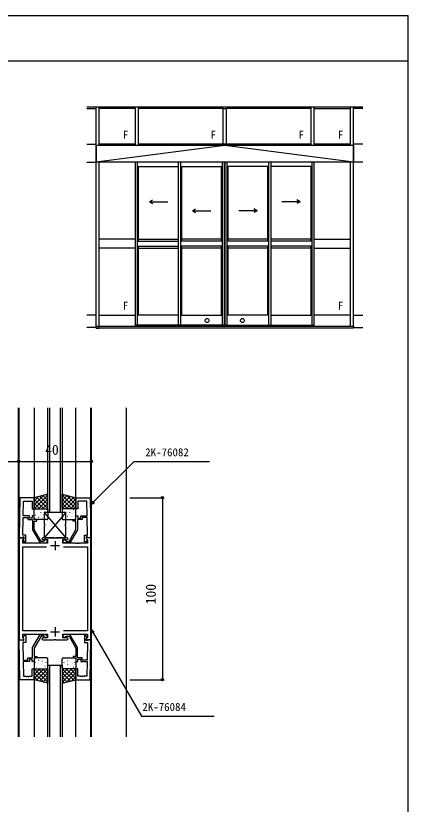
# Model space of a CAD drawing. Units: millimetres, scale not verified. Extents: x -437 to 438, y -681 to 679.
# Drawn here: x 222.7 to 438.3, y 210.5 to 644 of the extents above; entities that cross this region are included whole.
import ezdxf
from ezdxf.enums import TextEntityAlignment as Align

# ---------------------------------------------------------------- set-up
doc = ezdxf.new("R2010")
doc.units = ezdxf.units.MM
doc.header["$LTSCALE"] = 4
for name, color, linetype in [('0-2_YKK_11', 7, 'Continuous'), ('0-3_YKK_12', 2, 'Continuous'), ('0-4_YKK_13', 4, 'Continuous'), ('0-5_YKK_A1', 4, 'Continuous'), ('0-6_YKK_D', 6, 'Continuous'), ('0-7_YKK_ZWAK', 7, 'Continuous')]:
    doc.layers.add(name, color=color, linetype=linetype)
doc.styles.add('ＭＳ ゴシック', font='')
doc.styles.get('ＭＳ ゴシック').set_extended_font_data('MS Gothic')

msp = doc.modelspace()

# ---------------------------------------------------------------- linework, layer by layer
at = {"layer": '0-2_YKK_11'}
for p, q in [((241.8, 352.7), (246.8, 352.7)), ((244.3, 355.2), (244.3, 350.2)), ((244.3, 307.8), (244.3, 302.8)), ((241.8, 305.3), (246.8, 305.3))]:
    msp.add_line(p, q, dxfattribs=at)
for points in [[(224.984, 379), (224.6, 357), (226.23, 357), (226.53, 357.3), (226.73, 357.5), (227.2, 357.5), (227.2, 356.55), (226.7, 356.05), (226.7, 355.739), (227.3, 354.7), (228.2, 354.7), (228.2, 358.5), (226.556, 358.5), (226.726, 368.2), (229.4, 368.2), (229.4, 367), (232, 367), (232, 361.367), (236.138, 354.2), (239.2, 354.2)], [(238.313, 355.25), (238.017, 355), (236.6, 355), (232.8, 361.582), (232.8, 366.2), (234.3, 366.2), (234.3, 367), (232.8, 367), (232.8, 369), (231.8, 369), (231.8, 367.8), (230.2, 367.8), (230.2, 369), (226.74, 369), (226.881, 377.07), (228.342, 377.07), (228.525, 377.19), (229.075, 377.19), (229.258, 377.07), (229.342, 377.07), (229.525, 377.19), (230.075, 377.19), (230.258, 377.07), (231.8, 377.07), (231.8, 373), (232.8, 373), (232.8, 379), (224.984, 379)], [(263.616, 379), (264, 357), (262.37, 357), (262.07, 357.3), (261.87, 357.5), (261.4, 357.5), (261.4, 356.55), (261.9, 356.05), (261.9, 355.739), (261.3, 354.7), (260.4, 354.7), (260.4, 358.5), (262.044, 358.5), (261.874, 368.2), (259.2, 368.2), (259.2, 367), (256.6, 367), (256.6, 361.367), (252.462, 354.2), (249.4, 354.2)], [(250.287, 355.25), (250.583, 355), (252, 355), (255.8, 361.582), (255.8, 366.2), (254.3, 366.2), (254.3, 367), (255.8, 367), (255.8, 369), (256.8, 369), (256.8, 367.8), (258.4, 367.8), (258.4, 369), (261.86, 369), (261.719, 377.07), (260.258, 377.07), (260.075, 377.19), (259.525, 377.19), (259.342, 377.07), (259.258, 377.07), (259.075, 377.19), (258.525, 377.19), (258.342, 377.07), (256.8, 377.07), (256.8, 373), (255.8, 373), (255.8, 379), (263.616, 379)], [(224.6, 357), (224.6, 301), (227.076, 301), (227.237, 301.388), (226.53, 302.094), (226.53, 304), (240.1, 304), (240.1, 302), (237.6, 302), (237.1, 301.5), (237.6, 301), (243.842, 301), (244.026, 301.12), (244.575, 301.12), (244.759, 301), (251, 301), (251.5, 301.5), (251, 302), (248.5, 302), (248.5, 304), (262.07, 304), (262.07, 302.094), (261.364, 301.388), (261.525, 301), (264, 301), (264, 357), (261.525, 357), (261.364, 356.612), (262.07, 355.906), (262.07, 354), (257.459, 354), (257.275, 353.88), (256.726, 353.88), (256.542, 354), (256.459, 354), (256.275, 353.88), (255.726, 353.88), (255.542, 354), (248.5, 354), (248.5, 356)], [(248.5, 356), (251, 356), (251.5, 356.5), (251, 357), (244.759, 357), (244.575, 356.88), (244.026, 356.88), (243.842, 357), (237.6, 357), (237.1, 356.5), (237.6, 356), (240.1, 356), (240.1, 354), (226.53, 354), (226.53, 355.906), (227.237, 356.612), (227.076, 357), (224.6, 357)], [(239.627, 305.93), (226.53, 305.93), (226.53, 352.07), (239.627, 352.07)], [(248.974, 352.07), (262.07, 352.07), (262.07, 305.93), (248.974, 305.93)], [(224.985, 279), (224.601, 301), (226.231, 301), (226.531, 300.7), (226.731, 300.5), (227.201, 300.5), (227.201, 301.45), (226.701, 301.95), (226.701, 302.261), (227.301, 303.3), (228.201, 303.3), (228.201, 299.5), (226.558, 299.5), (226.727, 289.8), (229.401, 289.8), (229.401, 291), (232.001, 291), (232.001, 296.633), (236.139, 303.8), (239.201, 303.8)], [(263.617, 279), (264.001, 301), (262.371, 301), (262.071, 300.7), (261.871, 300.5), (261.401, 300.5), (261.401, 301.45), (261.901, 301.95), (261.901, 302.261), (261.301, 303.3), (260.401, 303.3), (260.401, 299.5), (262.045, 299.5), (261.875, 289.8), (259.201, 289.8), (259.201, 291), (256.601, 291), (256.601, 296.633), (252.463, 303.8), (249.401, 303.8)], [(238.314, 302.75), (238.018, 303), (236.601, 303), (232.801, 296.418), (232.801, 291.8), (234.301, 291.8), (234.301, 291), (232.801, 291), (232.801, 289), (231.801, 289), (231.801, 290.2), (230.201, 290.2), (230.201, 289), (226.741, 289), (226.882, 280.93), (228.343, 280.93), (228.526, 280.81), (229.076, 280.81), (229.259, 280.93), (229.343, 280.93), (229.526, 280.81), (230.076, 280.81), (230.259, 280.93), (231.801, 280.93), (231.801, 285), (232.801, 285), (232.801, 279), (224.985, 279)], [(250.289, 302.75), (250.584, 303), (252.001, 303), (255.801, 296.418), (255.801, 291.8), (254.301, 291.8), (254.301, 291), (255.801, 291), (255.801, 289), (256.801, 289), (256.801, 290.2), (258.401, 290.2), (258.401, 289), (261.861, 289), (261.721, 280.93), (260.259, 280.93), (260.076, 280.81), (259.526, 280.81), (259.343, 280.93), (259.259, 280.93), (259.076, 280.81), (258.526, 280.81), (258.343, 280.93), (256.801, 280.93), (256.801, 285), (255.801, 285), (255.801, 279), (263.617, 279)]]:
    msp.add_lwpolyline(points, dxfattribs=at)
for centre, start, end in [((239.2, 355.1), 270, 170.40594), ((249.4, 355.1), 9.59406, 270), ((239.201, 302.9), 189.59406, 90), ((249.401, 302.9), 90, 350.40594)]:
    msp.add_arc(centre, 0.9, start, end, dxfattribs=at)
at = {"layer": '0-3_YKK_12'}
for p, q in [((224.3, 247.5), (224.3, 428.371)), ((224.6, 247.5), (224.6, 428.371)), ((232.8, 428.371), (232.8, 379)), ((240.3, 371), (240.3, 428.371)), ((241.3, 428.371), (241.3, 371)), ((247.3, 371), (247.3, 428.371)), ((248.3, 428.371), (248.3, 371)), ((255.8, 379), (255.8, 428.371)), ((264, 247.5), (264, 428.371)), ((264.3, 247.5), (264.3, 428.371)), ((283.3, 428.371), (283.3, 247.5)), ((248.3, 371), (240.3, 371)), ((240.3, 247.5), (240.3, 287.004)), ((240.3, 287.004), (248.301, 287.004)), ((241.3, 287.004), (241.3, 247.5)), ((247.3, 247.5), (247.3, 287.004)), ((248.3, 287.004), (248.3, 247.5)), ((232.8, 279), (232.8, 247.5)), ((255.8, 247.5), (255.8, 279))]:
    msp.add_line(p, q, dxfattribs=at)
at = {"layer": '0-4_YKK_13'}
for p, q in [((238.054, 380.401), (232.8, 375.147)), ((234.993, 379.585), (232.8, 377.392)), ((232.8, 378.334), (238.134, 373)), ((240.3, 380.402), (232.898, 373)), ((234.047, 379.333), (240.3, 373.079)), ((240.3, 378.157), (235.143, 373)), ((235.819, 379.805), (240.3, 375.324)), ((237.592, 380.278), (240.3, 377.57)), ((239.364, 380.75), (240.3, 379.815)), ((249.236, 380.75), (248.3, 379.815)), ((248.3, 380.402), (255.702, 373)), ((251.008, 380.278), (248.3, 377.57)), ((252.781, 379.805), (248.3, 375.324)), ((254.553, 379.333), (248.3, 373.079)), ((248.3, 378.157), (253.457, 373)), ((255.8, 378.334), (250.466, 373)), ((250.546, 380.401), (255.8, 375.147)), ((253.607, 379.585), (255.8, 377.392)), ((232.8, 376.089), (235.889, 373)), ((232.8, 373.844), (233.644, 373)), ((233.3, 373), (239.8, 373)), ((235.427, 372.905), (235.434, 372.898)), ((236.111, 372.812), (236.155, 372.788)), ((240.3, 375.912), (237.388, 373)), ((240.3, 373.667), (239.633, 373)), ((248.3, 375.912), (251.212, 373)), ((248.3, 373.667), (248.967, 373)), ((255.3, 373), (248.8, 373)), ((252.489, 372.812), (252.445, 372.788)), ((255.8, 376.089), (252.711, 373)), ((253.173, 372.905), (253.166, 372.898)), ((255.8, 373.844), (254.956, 373)), ((232.8, 367.5), (232.8, 372.5)), ((233.436, 369.508), (233.483, 369.42)), ((233.608, 370.923), (233.615, 370.915)), ((234.035, 372.379), (234.078, 372.355)), ((234.678, 370.188), (234.722, 370.164)), ((235.583, 368.718), (235.589, 368.71)), ((236.326, 371.033), (236.372, 370.945)), ((236.702, 370.922), (236.746, 370.898)), ((237.345, 368.73), (237.389, 368.706)), ((237.369, 370.738), (237.375, 370.73)), ((250.3, 371), (238.3, 357)), ((238.3, 371), (250.3, 357)), ((238.779, 371.354), (238.823, 371.33)), ((239.37, 369.464), (239.414, 369.44)), ((239.422, 372.46), (239.428, 372.452)), ((240.3, 372.5), (240.3, 367.5)), ((248.3, 372.5), (248.3, 367.5)), ((249.178, 372.46), (249.172, 372.452)), ((249.23, 369.464), (249.186, 369.44)), ((249.821, 371.354), (249.777, 371.33)), ((251.255, 368.73), (251.211, 368.706)), ((251.231, 370.738), (251.225, 370.73)), ((251.898, 370.922), (251.854, 370.898)), ((252.274, 371.033), (252.228, 370.945)), ((253.017, 368.718), (253.011, 368.71)), ((253.922, 370.188), (253.878, 370.164)), ((254.565, 372.379), (254.522, 372.355)), ((254.992, 370.923), (254.985, 370.915)), ((255.164, 369.508), (255.117, 369.42)), ((255.8, 367.5), (255.8, 372.5)), ((233.244, 367.564), (233.288, 367.54)), ((239.8, 367), (233.3, 367)), ((235.269, 368.298), (235.313, 368.274)), ((239.577, 368.272), (239.584, 368.265)), ((240.013, 367.273), (240.057, 367.249)), ((248.587, 367.273), (248.543, 367.249)), ((248.8, 367), (255.3, 367)), ((249.023, 368.272), (249.016, 368.265)), ((253.331, 368.298), (253.287, 368.274)), ((255.356, 367.564), (255.312, 367.54)), ((238.3, 363.5), (238.3, 357)), ((232.801, 290.504), (232.801, 285.504)), ((233.245, 290.44), (233.289, 290.464)), ((239.801, 291.004), (233.301, 291.004)), ((240.015, 290.731), (240.058, 290.755)), ((240.301, 285.504), (240.301, 290.504)), ((248.301, 285.504), (248.301, 290.504)), ((248.588, 290.731), (248.544, 290.755)), ((248.801, 291.004), (255.301, 291.004)), ((255.357, 290.44), (255.313, 290.464)), ((255.801, 290.504), (255.801, 285.504)), ((233.437, 288.495), (233.484, 288.584)), ((233.609, 287.081), (233.616, 287.088)), ((234.679, 287.816), (234.723, 287.84)), ((235.27, 289.706), (235.314, 289.73)), ((235.584, 289.286), (235.591, 289.293)), ((236.327, 286.971), (236.374, 287.059)), ((236.704, 287.082), (236.748, 287.106)), ((237.347, 289.273), (237.391, 289.297)), ((237.37, 287.266), (237.377, 287.273)), ((238.78, 286.649), (238.824, 286.673)), ((239.371, 288.539), (239.415, 288.563)), ((239.578, 289.731), (239.585, 289.739)), ((249.024, 289.731), (249.017, 289.739)), ((249.231, 288.539), (249.187, 288.563)), ((249.822, 286.649), (249.778, 286.673)), ((251.256, 289.273), (251.212, 289.297)), ((251.232, 287.266), (251.226, 287.273)), ((251.899, 287.082), (251.855, 287.106)), ((252.276, 286.971), (252.229, 287.059)), ((253.018, 289.286), (253.012, 289.293)), ((253.332, 289.706), (253.288, 289.73)), ((253.924, 287.816), (253.88, 287.84)), ((254.993, 287.081), (254.987, 287.088)), ((255.165, 288.495), (255.118, 288.584)), ((232.801, 284.159), (233.645, 285.004)), ((232.801, 281.914), (235.89, 285.004)), ((232.801, 279.669), (238.136, 285.004)), ((238.055, 277.602), (232.801, 282.857)), ((240.301, 277.602), (232.899, 285.004)), ((233.301, 285.004), (239.801, 285.004)), ((234.036, 285.624), (234.08, 285.648)), ((234.048, 278.671), (240.301, 284.924)), ((240.301, 279.847), (235.144, 285.004)), ((235.428, 285.098), (235.435, 285.106)), ((235.821, 278.198), (240.301, 282.679)), ((236.112, 285.192), (236.156, 285.216)), ((240.301, 282.092), (237.389, 285.004)), ((239.423, 285.544), (239.429, 285.551)), ((240.301, 284.337), (239.635, 285.004)), ((248.301, 284.337), (248.968, 285.004)), ((248.301, 282.092), (251.213, 285.004)), ((248.301, 279.847), (253.458, 285.004)), ((248.301, 277.602), (255.703, 285.004)), ((254.554, 278.671), (248.301, 284.924)), ((252.782, 278.198), (248.301, 282.679)), ((255.301, 285.004), (248.801, 285.004)), ((249.18, 285.544), (249.173, 285.551)), ((255.801, 279.669), (250.467, 285.004)), ((250.547, 277.602), (255.801, 282.857)), ((252.49, 285.192), (252.446, 285.216)), ((255.801, 281.914), (252.712, 285.004)), ((253.174, 285.098), (253.167, 285.106)), ((254.567, 285.624), (254.523, 285.648)), ((255.801, 284.159), (254.957, 285.004)), ((234.994, 278.419), (232.801, 280.612)), ((237.593, 277.726), (240.301, 280.434)), ((239.365, 277.253), (240.301, 278.189)), ((251.009, 277.726), (248.301, 280.434)), ((249.237, 277.253), (248.301, 278.189)), ((253.608, 278.419), (255.801, 280.612))]:
    msp.add_line(p, q, dxfattribs=at)
for points in [[(240.3, 381), (232.8, 379), (232.8, 373), (240.3, 373)], [(248.3, 381), (255.8, 379), (255.8, 373), (248.3, 373)], [(240.301, 277.004), (232.801, 279.004), (232.801, 285.004), (240.301, 285.004)], [(248.301, 277.004), (255.801, 279.004), (255.801, 285.004), (248.301, 285.004)]]:
    msp.add_lwpolyline(points, close=True, dxfattribs=at)
for points in [[(250.3, 364.5), (250.3, 371), (238.3, 371), (238.3, 364.5)], [(238.3, 357), (250.3, 357), (250.3, 363.5)]]:
    msp.add_lwpolyline(points, dxfattribs=at)
for centre, start, end in [((233.3, 372.5), 90, 180), ((239.8, 372.5), 0, 90), ((248.8, 372.5), 90, 180), ((255.3, 372.5), 0, 90), ((233.3, 367.5), 180, 270), ((238.3, 364), 270, 90), ((239.8, 367.5), 270, 0), ((248.8, 367.5), 180, 270), ((250.3, 364), 90, 270), ((255.3, 367.5), 270, 0), ((233.301, 290.504), 90, 180), ((239.801, 290.504), 0, 90), ((248.801, 290.504), 90, 180), ((255.301, 290.504), 0, 90), ((233.301, 285.504), 180, 270), ((239.801, 285.504), 270, 0), ((248.801, 285.504), 180, 270), ((255.301, 285.504), 270, 0)]:
    msp.add_arc(centre, 0.5, start, end, dxfattribs=at)
at = {"layer": '0-5_YKK_A1'}
for p, q in [((261.8, 594), (413.3, 594)), ((288.425, 572.675), (288.425, 594)), ((290.175, 572.675), (290.175, 594)), ((384.925, 572.675), (384.925, 594)), ((386.675, 572.675), (386.675, 594)), ((261.8, 592.95), (266.8, 592.95)), ((288.425, 592.95), (268.55, 592.95)), ((336.675, 592.95), (290.175, 592.95)), ((336.675, 573.425), (336.675, 592.95)), ((336.675, 592.95), (338.425, 592.95)), ((384.925, 592.95), (338.425, 592.95)), ((338.425, 573.425), (338.425, 592.95)), ((386.675, 592.95), (406.55, 592.95)), ((413.3, 592.95), (408.3, 592.95)), ((261.8, 573.425), (266.8, 573.425)), ((266.8, 563.425), (266.8, 573.425)), ((408.3, 572.675), (266.8, 572.675)), ((266.905, 572.675), (266.905, 563.425)), ((288.425, 573.425), (268.55, 573.425)), ((384.925, 573.425), (290.175, 573.425)), ((406.55, 573.425), (386.675, 573.425)), ((408.195, 572.675), (408.195, 563.425)), ((408.3, 563.425), (408.3, 573.425)), ((413.3, 573.425), (408.3, 573.425)), ((261.8, 563.425), (266.8, 563.425)), ((408.3, 563.425), (266.8, 563.425)), ((288.425, 473.425), (288.425, 563.425)), ((289.575, 473.925), (289.575, 563.425)), ((289.575, 561.175), (312.175, 561.175)), ((290.175, 520.075), (290.175, 561.175)), ((313.325, 473.925), (313.325, 563.425)), ((313.325, 561.175), (336.275, 561.175)), ((313.925, 520.075), (313.925, 561.175)), ((335.675, 520.075), (335.675, 561.175)), ((336.275, 473.925), (336.275, 563.425)), ((337.425, 473.925), (337.425, 563.425)), ((337.675, 473.925), (337.675, 563.425)), ((338.825, 473.925), (338.825, 563.425)), ((361.775, 561.175), (338.825, 561.175)), ((339.425, 520.075), (339.425, 561.175)), ((361.175, 520.075), (361.175, 561.175)), ((361.775, 473.925), (361.775, 563.425)), ((385.525, 561.175), (362.925, 561.175)), ((384.925, 520.075), (384.925, 561.175)), ((385.525, 473.925), (385.525, 563.425)), ((386.675, 473.425), (386.675, 563.425)), ((406.55, 473.425), (406.55, 563.425)), ((413.3, 563.425), (408.3, 563.425)), ((296.175, 541.8), (297.907, 542.8)), ((378.925, 541.8), (377.193, 542.8)), ((296.175, 541.8), (306.175, 541.8)), ((296.175, 541.8), (297.907, 540.8)), ((319.8, 536.8), (321.532, 537.8)), ((355.3, 536.8), (353.568, 537.8)), ((378.925, 541.8), (368.925, 541.8)), ((378.925, 541.8), (377.193, 540.8)), ((319.8, 536.8), (329.8, 536.8)), ((319.8, 536.8), (321.532, 535.8)), ((355.3, 536.8), (345.3, 536.8)), ((355.3, 536.8), (353.568, 535.8)), ((288.425, 521.175), (268.55, 521.175)), ((290.175, 521.175), (312.175, 521.175)), ((335.675, 521.175), (313.925, 521.175)), ((361.175, 521.175), (339.425, 521.175)), ((384.925, 521.175), (362.925, 521.175)), ((386.675, 521.175), (406.55, 521.175)), ((288.425, 516.175), (268.55, 516.175)), ((289.575, 520.075), (312.175, 520.075)), ((289.575, 517.275), (312.175, 517.275)), ((290.175, 479.425), (290.175, 517.275)), ((290.175, 516.175), (312.175, 516.175)), ((336.275, 520.075), (313.325, 520.075)), ((336.275, 517.275), (313.325, 517.275)), ((313.925, 479.425), (313.925, 517.275)), ((335.675, 516.175), (313.925, 516.175)), ((335.675, 479.425), (335.675, 517.275)), ((361.775, 520.075), (338.825, 520.075)), ((361.775, 517.275), (338.825, 517.275)), ((339.425, 479.425), (339.425, 517.275)), ((361.175, 516.175), (339.425, 516.175)), ((361.175, 479.425), (361.175, 517.275)), ((385.525, 520.075), (362.925, 520.075)), ((385.525, 517.275), (362.925, 517.275)), ((384.925, 516.175), (362.925, 516.175)), ((384.925, 479.425), (384.925, 517.275)), ((386.675, 516.175), (406.55, 516.175)), ((266.8, 479.425), (261.8, 479.425)), ((268.55, 479.425), (288.425, 479.425)), ((312.175, 479.425), (289.575, 479.425)), ((313.325, 479.425), (336.275, 479.425)), ((361.775, 479.425), (338.825, 479.425)), ((362.925, 479.425), (385.525, 479.425)), ((406.55, 479.425), (386.675, 479.425)), ((408.3, 479.425), (413.3, 479.425)), ((266.8, 472.675), (261.8, 472.675)), ((337.425, 473.925), (288.425, 473.925)), ((337.675, 473.925), (386.675, 473.925)), ((384.925, 473.425), (384.925, 473.925)), ((408.3, 472.675), (413.3, 472.675)), ((266.8, 472.175), (268.55, 472.175))]:
    msp.add_line(p, q, dxfattribs=at)
for points in [[(266.8, 472.175), (266.8, 479.425), (266.8, 563.425), (266.8, 573.425), (266.8, 592.95), (266.8, 594)], [(268.55, 572.675), (268.55, 592.95), (268.55, 594)], [(406.55, 572.675), (406.55, 592.95), (406.55, 594)], [(408.3, 472.175), (408.3, 479.425), (408.3, 563.425), (408.3, 573.425), (408.3, 592.95), (408.3, 594)], [(408.3, 563.425), (337.55, 572.675), (266.8, 563.425)], [(268.55, 472.175), (268.55, 479.425), (268.55, 563.425)], [(312.175, 473.925), (312.175, 480.175), (312.175, 563.425)], [(362.925, 473.925), (362.925, 480.175), (362.925, 563.425)]]:
    msp.add_lwpolyline(points, dxfattribs=at)
msp.add_lwpolyline([(408.3, 472.175), (266.8, 472.175), (266.8, 473.425), (408.3, 473.425)], close=True, dxfattribs=at)
for centre in [(327.85, 476.475), (347.25, 476.475)]:
    msp.add_circle(centre, 1.1, dxfattribs=at)
at = {"layer": '0-6_YKK_D'}
for p, q in [((285.3, 379), (304.3, 379)), ((303.3, 379), (303.3, 279)), ((285.3, 279), (304.3, 279))]:
    msp.add_line(p, q, dxfattribs=at)
for points in [[(173.3, 399), (177.305, 399), (217.305, 399), (224.3, 399), (264.3, 399)], [(263.686, 374.974), (265.489, 376.777), (287.712, 399), (329.18, 399)], [(265.973, 376.294), (263.686, 374.974), (265.006, 377.26)], [(264.683, 304.441), (264, 306.991), (265.867, 305.124)], [(264, 306.991), (265.275, 304.783), (291.708, 259), (331.786, 259)]]:
    msp.add_lwpolyline(points, dxfattribs=at)
for centre in [(224.3, 399), (224.3, 399), (264.3, 399), (303.3, 379), (303.3, 279)]:
    msp.add_circle(centre, 0.637, dxfattribs=at)
at = {"layer": '0-7_YKK_ZWAK'}
for p, q in [((438.3, 644), (-436.7, 644)), ((438.3, 619), (-436.7, 619))]:
    msp.add_line(p, q, dxfattribs=at)
msp.add_lwpolyline([(-436.7, -681), (438.3, -681), (438.3, 644)], dxfattribs=at)

# ---------------------------------------------------------------- texts
at = {"layer": '0-5_YKK_A1', "style": 'ＭＳ ゴシック'}
for p in [(281.498, 575.063), (329.748, 575.063), (377.998, 575.063), (399.623, 575.063), (281.498, 481.063), (399.623, 481.063)]:
    msp.add_text('F', height=4.399, dxfattribs=at).set_placement(p, align=Align.BOTTOM_LEFT)
at = {"layer": '0-6_YKK_D', "style": 'ＭＳ ゴシック'}
for s, height, p in [('40', 5.499, (238.845, 401)), ('2K-76082', 4.399, (293.862, 400.5)), ('2K-76084', 4.399, (292.248, 260.5))]:
    msp.add_text(s, height=height, dxfattribs=at).set_placement(p, align=Align.BOTTOM_LEFT)
msp.add_text('100', height=5.499, rotation=90, dxfattribs=at).set_placement((301.3, 320.435), align=Align.BOTTOM_LEFT)

doc.saveas('drawing.dxf')
